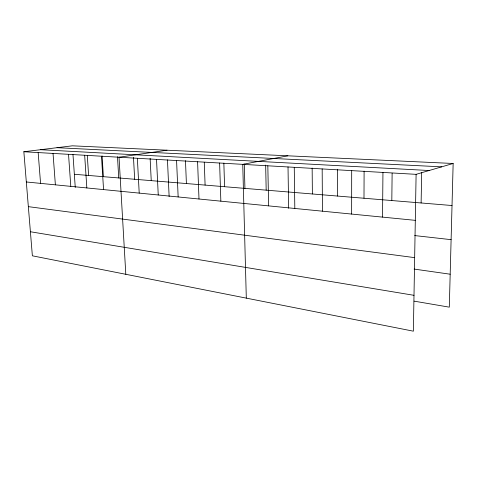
<?xml version="1.0" encoding="UTF-8"?>
<svg xmlns="http://www.w3.org/2000/svg" width="477" height="477" viewBox="0 0 477 477"><rect width="100%" height="100%" fill="white"/><g stroke="black" fill="none" stroke-linecap="round" stroke-linejoin="round"><path stroke-width="0.72" d="M351.644 214.072L351.686 170.623M363.993 198.241L364.106 171.094M382.542 217.118L382.948 172.424M391.814 200.543L392.124 173.211M453.15 163.48L416.105 174.338L413.374 331.181L32.37 255.809L23.85 151.746L72.373 145.819L453.15 163.48L449.298 307.158L414.125 301.148M421.113 202.969L421.692 172.453M287.852 155.812L242.751 164.35L246.305 298.131M167.016 150.207L119.029 157.225L125.809 274.293M57.019 147.691L441.684 166.843M40.539 149.706L429.115 170.522M23.85 151.746L416.105 174.338M74.352 174.278L452.023 205.527M26.324 181.975L415.306 220.35M414.68 235.572L451.111 239.663M28.346 206.648L414.656 257.64M414.096 269.076L450.181 274.209M30.403 231.75L414 295.317M38.16 152.568L40.569 183.377M53.036 153.427L55.38 184.837M68.527 154.315L70.793 186.358M72.981 154.572L75.259 187.389M87.285 155.395L88.603 175.458M84.662 155.246L86.838 187.944M102.108 156.027L103.39 176.681M101.482 156.217L103.557 189.596M117.497 156.689L118.731 177.951M133.482 157.386L134.669 179.269M137.358 158.281L139.212 193.113M150.124 158.328L151.239 180.64M156.522 159.384L158.245 194.986M167.457 159.837L169.132 196.542M176.573 160.54L178.154 196.953M185.47 160.648L186.406 183.55M197.585 161.751L198.998 199.01M204.269 162.24L205.098 185.094M219.617 163.021L220.851 201.163M223.85 163.14L224.589 186.71M244.29 164.088L244.928 188.391M267.824 165.793L268.634 205.879M265.659 165.09L266.178 190.15M294.261 167.32L294.816 208.461M288.019 166.884L288.645 208.234M312.149 168.047L312.381 193.972M322.172 168.924L322.446 211.192M337.483 169.275L337.549 196.053"/></g></svg>
